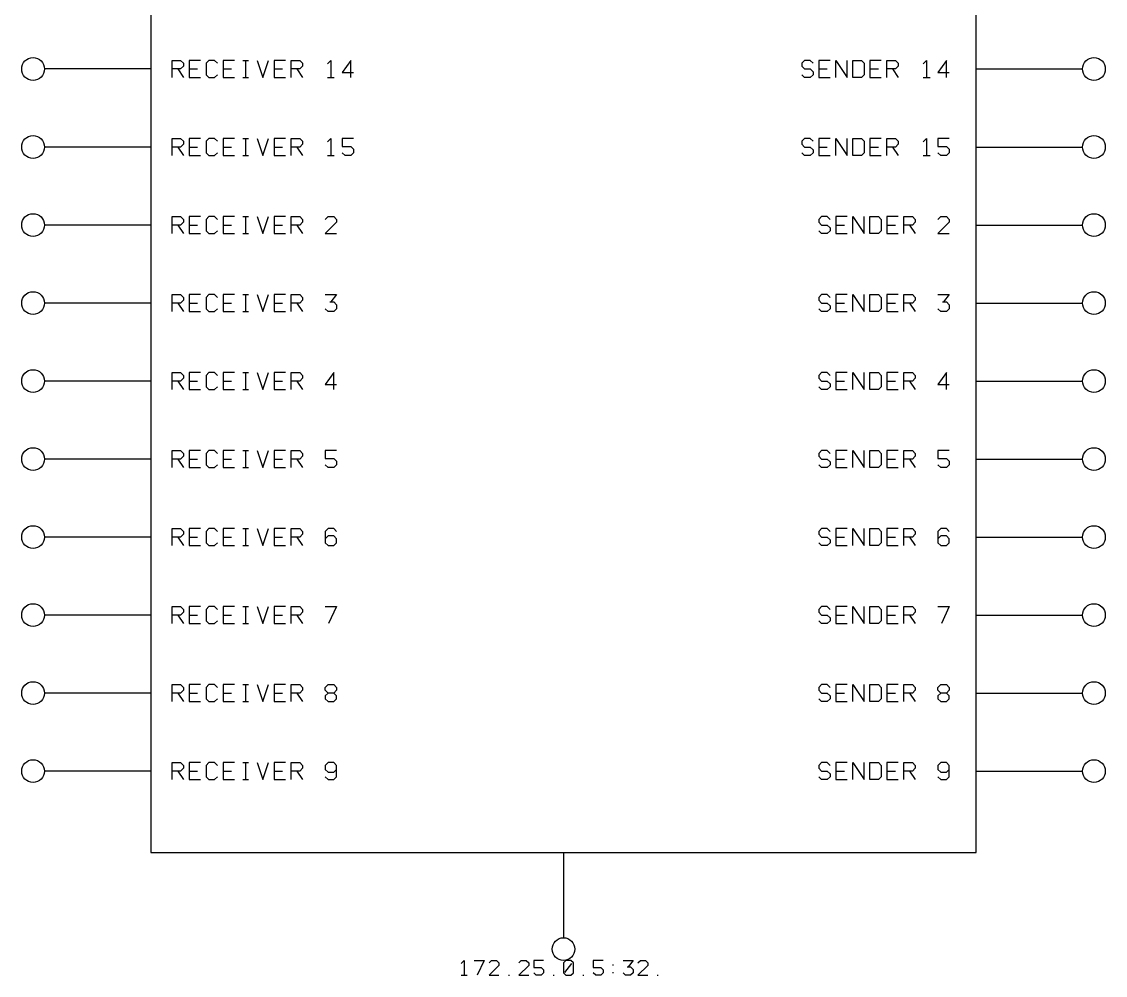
# Model space of a CAD drawing. Header units: millimetres. Extents: x 10 to 2534, y 10 to 1372.
# Drawn here: x 603.9 to 756.7, y 476.5 to 611 of the extents above; entities that cross this region are included whole.
import ezdxf

# ---------------------------------------------------------------- set-up
doc = ezdxf.new("R2010")
doc.units = ezdxf.units.MM
for name, color, linetype, lineweight in [('DEVICE', 7, 'CONTINUOUS', 25), ('LABEL', 8, 'CONTINUOUS', 25), ('POINT', 4, 'CONTINUOUS', 25), ('PORT_BUS', 5, 'CONTINUOUS', 25), ('PORT_IN', 3, 'CONTINUOUS', 25), ('PORT_OUT', 30, 'CONTINUOUS', 25)]:
    doc.layers.add(name, color=color, linetype=linetype, lineweight=lineweight)

msp = doc.modelspace()

# ---------------------------------------------------------------- linework, layer by layer
at = {"layer": 'DEVICE'}
msp.add_lwpolyline([(622.1, 493.8), (738.5, 493.8), (738.5, 687.8), (622.1, 687.8)], close=True, dxfattribs=at)
at = {"layer": 'LABEL'}
for points in [[(625.1, 603.1), (625.1, 605.5), (626.3, 605.5), (626.7, 605.1), (626.7, 604.7), (626.3, 604.3), (625.1, 604.3)], [(629.1, 605.5), (627.5, 605.5), (627.5, 603.1), (629.1, 603.1)], [(631.5, 605.1), (631.1, 605.5), (630.3, 605.5), (629.9, 605.1), (629.9, 603.5), (630.3, 603.1), (631.1, 603.1), (631.5, 603.5)], [(633.9, 605.5), (632.3, 605.5), (632.3, 603.1), (633.9, 603.1)], [(635.1, 605.5), (635.9, 605.5)], [(635.5, 603.1), (635.5, 605.5)], [(637.1, 605.5), (637.9, 603.1), (638.7, 605.5)], [(641.1, 605.5), (639.5, 605.5), (639.5, 603.1), (641.1, 603.1)], [(641.9, 603.1), (641.9, 605.5), (643.1, 605.5), (643.5, 605.1), (643.5, 604.7), (643.1, 604.3), (641.9, 604.3)], [(647.02, 605.02), (647.5, 605.5), (647.5, 603.1)], [(650.3, 603.1), (650.3, 605.5), (649.1, 603.82), (650.7, 603.82)], [(715.5, 605.1), (715.1, 605.5), (714.3, 605.5), (713.9, 605.1), (713.9, 604.7), (714.3, 604.3), (715.1, 604.3), (715.5, 603.9), (715.5, 603.5), (715.1, 603.1), (714.3, 603.1), (713.9, 603.5)], [(717.9, 605.5), (716.3, 605.5), (716.3, 603.1), (717.9, 603.1)], [(718.7, 603.1), (718.7, 605.5), (720.3, 603.1), (720.3, 605.5)], [(721.1, 603.1), (721.1, 605.5), (722.3, 605.5), (722.7, 605.1), (722.7, 603.5), (722.3, 603.1), (721.1, 603.1)], [(725.1, 605.5), (723.5, 605.5), (723.5, 603.1), (725.1, 603.1)], [(725.9, 603.1), (725.9, 605.5), (727.1, 605.5), (727.5, 605.1), (727.5, 604.7), (727.1, 604.3), (725.9, 604.3)], [(731.02, 605.02), (731.5, 605.5), (731.5, 603.1)], [(734.3, 603.1), (734.3, 605.5), (733.1, 603.82), (734.7, 603.82)], [(625.9, 604.3), (626.7, 603.1)], [(627.5, 604.3), (628.7, 604.3)], [(632.3, 604.3), (633.5, 604.3)], [(639.5, 604.3), (640.7, 604.3)], [(642.7, 604.3), (643.5, 603.1)], [(716.3, 604.3), (717.5, 604.3)], [(723.5, 604.3), (724.7, 604.3)], [(726.7, 604.3), (727.5, 603.1)], [(635.1, 603.1), (635.9, 603.1)], [(647.02, 603.1), (647.98, 603.1)], [(731.02, 603.1), (731.98, 603.1)], [(625.1, 592.1), (625.1, 594.5), (626.3, 594.5), (626.7, 594.1), (626.7, 593.7), (626.3, 593.3), (625.1, 593.3)], [(629.1, 594.5), (627.5, 594.5), (627.5, 592.1), (629.1, 592.1)], [(631.5, 594.1), (631.1, 594.5), (630.3, 594.5), (629.9, 594.1), (629.9, 592.5), (630.3, 592.1), (631.1, 592.1), (631.5, 592.5)], [(633.9, 594.5), (632.3, 594.5), (632.3, 592.1), (633.9, 592.1)], [(635.1, 594.5), (635.9, 594.5)], [(635.5, 592.1), (635.5, 594.5)], [(637.1, 594.5), (637.9, 592.1), (638.7, 594.5)], [(641.1, 594.5), (639.5, 594.5), (639.5, 592.1), (641.1, 592.1)], [(641.9, 592.1), (641.9, 594.5), (643.1, 594.5), (643.5, 594.1), (643.5, 593.7), (643.1, 593.3), (641.9, 593.3)], [(647.02, 594.02), (647.5, 594.5), (647.5, 592.1)], [(650.7, 594.5), (649.1, 594.5), (649.1, 593.38), (650.3, 593.38), (650.7, 592.98), (650.7, 592.5), (650.3, 592.1), (649.5, 592.1), (649.1, 592.5)], [(715.5, 594.1), (715.1, 594.5), (714.3, 594.5), (713.9, 594.1), (713.9, 593.7), (714.3, 593.3), (715.1, 593.3), (715.5, 592.9), (715.5, 592.5), (715.1, 592.1), (714.3, 592.1), (713.9, 592.5)], [(717.9, 594.5), (716.3, 594.5), (716.3, 592.1), (717.9, 592.1)], [(718.7, 592.1), (718.7, 594.5), (720.3, 592.1), (720.3, 594.5)], [(721.1, 592.1), (721.1, 594.5), (722.3, 594.5), (722.7, 594.1), (722.7, 592.5), (722.3, 592.1), (721.1, 592.1)], [(725.1, 594.5), (723.5, 594.5), (723.5, 592.1), (725.1, 592.1)], [(725.9, 592.1), (725.9, 594.5), (727.1, 594.5), (727.5, 594.1), (727.5, 593.7), (727.1, 593.3), (725.9, 593.3)], [(731.02, 594.02), (731.5, 594.5), (731.5, 592.1)], [(734.7, 594.5), (733.1, 594.5), (733.1, 593.38), (734.3, 593.38), (734.7, 592.98), (734.7, 592.5), (734.3, 592.1), (733.5, 592.1), (733.1, 592.5)], [(625.9, 593.3), (626.7, 592.1)], [(627.5, 593.3), (628.7, 593.3)], [(632.3, 593.3), (633.5, 593.3)], [(639.5, 593.3), (640.7, 593.3)], [(642.7, 593.3), (643.5, 592.1)], [(716.3, 593.3), (717.5, 593.3)], [(723.5, 593.3), (724.7, 593.3)], [(726.7, 593.3), (727.5, 592.1)], [(635.1, 592.1), (635.9, 592.1)], [(647.02, 592.1), (647.98, 592.1)], [(731.02, 592.1), (731.98, 592.1)], [(625.1, 581.1), (625.1, 583.5), (626.3, 583.5), (626.7, 583.1), (626.7, 582.7), (626.3, 582.3), (625.1, 582.3)], [(625.9, 582.3), (626.7, 581.1)], [(629.1, 583.5), (627.5, 583.5), (627.5, 581.1), (629.1, 581.1)], [(627.5, 582.3), (628.7, 582.3)], [(631.5, 583.1), (631.1, 583.5), (630.3, 583.5), (629.9, 583.1), (629.9, 581.5), (630.3, 581.1), (631.1, 581.1), (631.5, 581.5)], [(633.9, 583.5), (632.3, 583.5), (632.3, 581.1), (633.9, 581.1)], [(632.3, 582.3), (633.5, 582.3)], [(635.1, 583.5), (635.9, 583.5)], [(635.5, 581.1), (635.5, 583.5)], [(637.1, 583.5), (637.9, 581.1), (638.7, 583.5)], [(641.1, 583.5), (639.5, 583.5), (639.5, 581.1), (641.1, 581.1)], [(639.5, 582.3), (640.7, 582.3)], [(641.9, 581.1), (641.9, 583.5), (643.1, 583.5), (643.5, 583.1), (643.5, 582.7), (643.1, 582.3), (641.9, 582.3)], [(642.7, 582.3), (643.5, 581.1)], [(646.7, 583.1), (647.1, 583.5), (647.9, 583.5), (648.3, 583.1), (648.3, 582.7), (646.7, 581.1), (648.3, 581.1)], [(717.9, 583.1), (717.5, 583.5), (716.7, 583.5), (716.3, 583.1), (716.3, 582.7), (716.7, 582.3), (717.5, 582.3), (717.9, 581.9), (717.9, 581.5), (717.5, 581.1), (716.7, 581.1), (716.3, 581.5)], [(720.3, 583.5), (718.7, 583.5), (718.7, 581.1), (720.3, 581.1)], [(718.7, 582.3), (719.9, 582.3)], [(721.1, 581.1), (721.1, 583.5), (722.7, 581.1), (722.7, 583.5)], [(723.5, 581.1), (723.5, 583.5), (724.7, 583.5), (725.1, 583.1), (725.1, 581.5), (724.7, 581.1), (723.5, 581.1)], [(727.5, 583.5), (725.9, 583.5), (725.9, 581.1), (727.5, 581.1)], [(725.9, 582.3), (727.1, 582.3)], [(728.3, 581.1), (728.3, 583.5), (729.5, 583.5), (729.9, 583.1), (729.9, 582.7), (729.5, 582.3), (728.3, 582.3)], [(729.1, 582.3), (729.9, 581.1)], [(733.1, 583.1), (733.5, 583.5), (734.3, 583.5), (734.7, 583.1), (734.7, 582.7), (733.1, 581.1), (734.7, 581.1)], [(635.1, 581.1), (635.9, 581.1)], [(625.1, 570.1), (625.1, 572.5), (626.3, 572.5), (626.7, 572.1), (626.7, 571.7), (626.3, 571.3), (625.1, 571.3)], [(629.1, 572.5), (627.5, 572.5), (627.5, 570.1), (629.1, 570.1)], [(631.5, 572.1), (631.1, 572.5), (630.3, 572.5), (629.9, 572.1), (629.9, 570.5), (630.3, 570.1), (631.1, 570.1), (631.5, 570.5)], [(633.9, 572.5), (632.3, 572.5), (632.3, 570.1), (633.9, 570.1)], [(635.1, 572.5), (635.9, 572.5)], [(635.5, 570.1), (635.5, 572.5)], [(637.1, 572.5), (637.9, 570.1), (638.7, 572.5)], [(641.1, 572.5), (639.5, 572.5), (639.5, 570.1), (641.1, 570.1)], [(641.9, 570.1), (641.9, 572.5), (643.1, 572.5), (643.5, 572.1), (643.5, 571.7), (643.1, 571.3), (641.9, 571.3)], [(646.7, 572.5), (648.3, 572.5), (647.5, 571.46)], [(717.9, 572.1), (717.5, 572.5), (716.7, 572.5), (716.3, 572.1), (716.3, 571.7), (716.7, 571.3), (717.5, 571.3), (717.9, 570.9), (717.9, 570.5), (717.5, 570.1), (716.7, 570.1), (716.3, 570.5)], [(720.3, 572.5), (718.7, 572.5), (718.7, 570.1), (720.3, 570.1)], [(721.1, 570.1), (721.1, 572.5), (722.7, 570.1), (722.7, 572.5)], [(723.5, 570.1), (723.5, 572.5), (724.7, 572.5), (725.1, 572.1), (725.1, 570.5), (724.7, 570.1), (723.5, 570.1)], [(727.5, 572.5), (725.9, 572.5), (725.9, 570.1), (727.5, 570.1)], [(728.3, 570.1), (728.3, 572.5), (729.5, 572.5), (729.9, 572.1), (729.9, 571.7), (729.5, 571.3), (728.3, 571.3)], [(733.1, 572.5), (734.7, 572.5), (733.9, 571.46)], [(625.9, 571.3), (626.7, 570.1)], [(627.5, 571.3), (628.7, 571.3)], [(632.3, 571.3), (633.5, 571.3)], [(635.1, 570.1), (635.9, 570.1)], [(639.5, 571.3), (640.7, 571.3)], [(642.7, 571.3), (643.5, 570.1)], [(647.34, 571.46), (647.9, 571.46), (648.3, 571.06), (648.3, 570.5), (647.9, 570.1), (647.1, 570.1), (646.7, 570.5)], [(718.7, 571.3), (719.9, 571.3)], [(725.9, 571.3), (727.1, 571.3)], [(729.1, 571.3), (729.9, 570.1)], [(733.74, 571.46), (734.3, 571.46), (734.7, 571.06), (734.7, 570.5), (734.3, 570.1), (733.5, 570.1), (733.1, 570.5)], [(625.1, 559.1), (625.1, 561.5), (626.3, 561.5), (626.7, 561.1), (626.7, 560.7), (626.3, 560.3), (625.1, 560.3)], [(629.1, 561.5), (627.5, 561.5), (627.5, 559.1), (629.1, 559.1)], [(631.5, 561.1), (631.1, 561.5), (630.3, 561.5), (629.9, 561.1), (629.9, 559.5), (630.3, 559.1), (631.1, 559.1), (631.5, 559.5)], [(633.9, 561.5), (632.3, 561.5), (632.3, 559.1), (633.9, 559.1)], [(635.1, 561.5), (635.9, 561.5)], [(635.5, 559.1), (635.5, 561.5)], [(637.1, 561.5), (637.9, 559.1), (638.7, 561.5)], [(641.1, 561.5), (639.5, 561.5), (639.5, 559.1), (641.1, 559.1)], [(641.9, 559.1), (641.9, 561.5), (643.1, 561.5), (643.5, 561.1), (643.5, 560.7), (643.1, 560.3), (641.9, 560.3)], [(647.9, 559.1), (647.9, 561.5), (646.7, 559.82), (648.3, 559.82)], [(717.9, 561.1), (717.5, 561.5), (716.7, 561.5), (716.3, 561.1), (716.3, 560.7), (716.7, 560.3), (717.5, 560.3), (717.9, 559.9), (717.9, 559.5), (717.5, 559.1), (716.7, 559.1), (716.3, 559.5)], [(720.3, 561.5), (718.7, 561.5), (718.7, 559.1), (720.3, 559.1)], [(721.1, 559.1), (721.1, 561.5), (722.7, 559.1), (722.7, 561.5)], [(723.5, 559.1), (723.5, 561.5), (724.7, 561.5), (725.1, 561.1), (725.1, 559.5), (724.7, 559.1), (723.5, 559.1)], [(727.5, 561.5), (725.9, 561.5), (725.9, 559.1), (727.5, 559.1)], [(728.3, 559.1), (728.3, 561.5), (729.5, 561.5), (729.9, 561.1), (729.9, 560.7), (729.5, 560.3), (728.3, 560.3)], [(734.3, 559.1), (734.3, 561.5), (733.1, 559.82), (734.7, 559.82)], [(625.9, 560.3), (626.7, 559.1)], [(627.5, 560.3), (628.7, 560.3)], [(632.3, 560.3), (633.5, 560.3)], [(639.5, 560.3), (640.7, 560.3)], [(642.7, 560.3), (643.5, 559.1)], [(718.7, 560.3), (719.9, 560.3)], [(725.9, 560.3), (727.1, 560.3)], [(729.1, 560.3), (729.9, 559.1)], [(635.1, 559.1), (635.9, 559.1)], [(625.1, 548.1), (625.1, 550.5), (626.3, 550.5), (626.7, 550.1), (626.7, 549.7), (626.3, 549.3), (625.1, 549.3)], [(629.1, 550.5), (627.5, 550.5), (627.5, 548.1), (629.1, 548.1)], [(631.5, 550.1), (631.1, 550.5), (630.3, 550.5), (629.9, 550.1), (629.9, 548.5), (630.3, 548.1), (631.1, 548.1), (631.5, 548.5)], [(633.9, 550.5), (632.3, 550.5), (632.3, 548.1), (633.9, 548.1)], [(635.1, 550.5), (635.9, 550.5)], [(635.5, 548.1), (635.5, 550.5)], [(637.1, 550.5), (637.9, 548.1), (638.7, 550.5)], [(641.1, 550.5), (639.5, 550.5), (639.5, 548.1), (641.1, 548.1)], [(641.9, 548.1), (641.9, 550.5), (643.1, 550.5), (643.5, 550.1), (643.5, 549.7), (643.1, 549.3), (641.9, 549.3)], [(648.3, 550.5), (646.7, 550.5), (646.7, 549.38), (647.9, 549.38), (648.3, 548.98), (648.3, 548.5), (647.9, 548.1), (647.1, 548.1), (646.7, 548.5)], [(717.9, 550.1), (717.5, 550.5), (716.7, 550.5), (716.3, 550.1), (716.3, 549.7), (716.7, 549.3), (717.5, 549.3), (717.9, 548.9), (717.9, 548.5), (717.5, 548.1), (716.7, 548.1), (716.3, 548.5)], [(720.3, 550.5), (718.7, 550.5), (718.7, 548.1), (720.3, 548.1)], [(721.1, 548.1), (721.1, 550.5), (722.7, 548.1), (722.7, 550.5)], [(723.5, 548.1), (723.5, 550.5), (724.7, 550.5), (725.1, 550.1), (725.1, 548.5), (724.7, 548.1), (723.5, 548.1)], [(727.5, 550.5), (725.9, 550.5), (725.9, 548.1), (727.5, 548.1)], [(728.3, 548.1), (728.3, 550.5), (729.5, 550.5), (729.9, 550.1), (729.9, 549.7), (729.5, 549.3), (728.3, 549.3)], [(734.7, 550.5), (733.1, 550.5), (733.1, 549.38), (734.3, 549.38), (734.7, 548.98), (734.7, 548.5), (734.3, 548.1), (733.5, 548.1), (733.1, 548.5)], [(625.9, 549.3), (626.7, 548.1)], [(627.5, 549.3), (628.7, 549.3)], [(632.3, 549.3), (633.5, 549.3)], [(639.5, 549.3), (640.7, 549.3)], [(642.7, 549.3), (643.5, 548.1)], [(718.7, 549.3), (719.9, 549.3)], [(725.9, 549.3), (727.1, 549.3)], [(729.1, 549.3), (729.9, 548.1)], [(635.1, 548.1), (635.9, 548.1)], [(625.1, 537.1), (625.1, 539.5), (626.3, 539.5), (626.7, 539.1), (626.7, 538.7), (626.3, 538.3), (625.1, 538.3)], [(629.1, 539.5), (627.5, 539.5), (627.5, 537.1), (629.1, 537.1)], [(631.5, 539.1), (631.1, 539.5), (630.3, 539.5), (629.9, 539.1), (629.9, 537.5), (630.3, 537.1), (631.1, 537.1), (631.5, 537.5)], [(633.9, 539.5), (632.3, 539.5), (632.3, 537.1), (633.9, 537.1)], [(635.1, 539.5), (635.9, 539.5)], [(635.5, 537.1), (635.5, 539.5)], [(637.1, 539.5), (637.9, 537.1), (638.7, 539.5)], [(641.1, 539.5), (639.5, 539.5), (639.5, 537.1), (641.1, 537.1)], [(641.9, 537.1), (641.9, 539.5), (643.1, 539.5), (643.5, 539.1), (643.5, 538.7), (643.1, 538.3), (641.9, 538.3)], [(648.3, 539.1), (647.9, 539.5), (647.1, 539.5), (646.7, 539.1), (646.7, 537.5), (647.1, 537.1), (647.9, 537.1), (648.3, 537.5), (648.3, 538.06), (647.9, 538.46), (647.1, 538.46), (646.7, 538.06)], [(717.9, 539.1), (717.5, 539.5), (716.7, 539.5), (716.3, 539.1), (716.3, 538.7), (716.7, 538.3), (717.5, 538.3), (717.9, 537.9), (717.9, 537.5), (717.5, 537.1), (716.7, 537.1), (716.3, 537.5)], [(720.3, 539.5), (718.7, 539.5), (718.7, 537.1), (720.3, 537.1)], [(721.1, 537.1), (721.1, 539.5), (722.7, 537.1), (722.7, 539.5)], [(723.5, 537.1), (723.5, 539.5), (724.7, 539.5), (725.1, 539.1), (725.1, 537.5), (724.7, 537.1), (723.5, 537.1)], [(727.5, 539.5), (725.9, 539.5), (725.9, 537.1), (727.5, 537.1)], [(728.3, 537.1), (728.3, 539.5), (729.5, 539.5), (729.9, 539.1), (729.9, 538.7), (729.5, 538.3), (728.3, 538.3)], [(734.7, 539.1), (734.3, 539.5), (733.5, 539.5), (733.1, 539.1), (733.1, 537.5), (733.5, 537.1), (734.3, 537.1), (734.7, 537.5), (734.7, 538.06), (734.3, 538.46), (733.5, 538.46), (733.1, 538.06)], [(625.9, 538.3), (626.7, 537.1)], [(627.5, 538.3), (628.7, 538.3)], [(632.3, 538.3), (633.5, 538.3)], [(639.5, 538.3), (640.7, 538.3)], [(642.7, 538.3), (643.5, 537.1)], [(718.7, 538.3), (719.9, 538.3)], [(725.9, 538.3), (727.1, 538.3)], [(729.1, 538.3), (729.9, 537.1)], [(635.1, 537.1), (635.9, 537.1)], [(625.1, 526.1), (625.1, 528.5), (626.3, 528.5), (626.7, 528.1), (626.7, 527.7), (626.3, 527.3), (625.1, 527.3)], [(625.9, 527.3), (626.7, 526.1)], [(629.1, 528.5), (627.5, 528.5), (627.5, 526.1), (629.1, 526.1)], [(627.5, 527.3), (628.7, 527.3)], [(631.5, 528.1), (631.1, 528.5), (630.3, 528.5), (629.9, 528.1), (629.9, 526.5), (630.3, 526.1), (631.1, 526.1), (631.5, 526.5)], [(633.9, 528.5), (632.3, 528.5), (632.3, 526.1), (633.9, 526.1)], [(632.3, 527.3), (633.5, 527.3)], [(635.1, 528.5), (635.9, 528.5)], [(635.5, 526.1), (635.5, 528.5)], [(637.1, 528.5), (637.9, 526.1), (638.7, 528.5)], [(641.1, 528.5), (639.5, 528.5), (639.5, 526.1), (641.1, 526.1)], [(639.5, 527.3), (640.7, 527.3)], [(641.9, 526.1), (641.9, 528.5), (643.1, 528.5), (643.5, 528.1), (643.5, 527.7), (643.1, 527.3), (641.9, 527.3)], [(642.7, 527.3), (643.5, 526.1)], [(646.7, 528.5), (648.3, 528.5), (647.18, 526.1)], [(717.9, 528.1), (717.5, 528.5), (716.7, 528.5), (716.3, 528.1), (716.3, 527.7), (716.7, 527.3), (717.5, 527.3), (717.9, 526.9), (717.9, 526.5), (717.5, 526.1), (716.7, 526.1), (716.3, 526.5)], [(720.3, 528.5), (718.7, 528.5), (718.7, 526.1), (720.3, 526.1)], [(718.7, 527.3), (719.9, 527.3)], [(721.1, 526.1), (721.1, 528.5), (722.7, 526.1), (722.7, 528.5)], [(723.5, 526.1), (723.5, 528.5), (724.7, 528.5), (725.1, 528.1), (725.1, 526.5), (724.7, 526.1), (723.5, 526.1)], [(727.5, 528.5), (725.9, 528.5), (725.9, 526.1), (727.5, 526.1)], [(725.9, 527.3), (727.1, 527.3)], [(728.3, 526.1), (728.3, 528.5), (729.5, 528.5), (729.9, 528.1), (729.9, 527.7), (729.5, 527.3), (728.3, 527.3)], [(729.1, 527.3), (729.9, 526.1)], [(733.1, 528.5), (734.7, 528.5), (733.58, 526.1)], [(635.1, 526.1), (635.9, 526.1)], [(625.1, 515.1), (625.1, 517.5), (626.3, 517.5), (626.7, 517.1), (626.7, 516.7), (626.3, 516.3), (625.1, 516.3)], [(629.1, 517.5), (627.5, 517.5), (627.5, 515.1), (629.1, 515.1)], [(631.5, 517.1), (631.1, 517.5), (630.3, 517.5), (629.9, 517.1), (629.9, 515.5), (630.3, 515.1), (631.1, 515.1), (631.5, 515.5)], [(633.9, 517.5), (632.3, 517.5), (632.3, 515.1), (633.9, 515.1)], [(635.1, 517.5), (635.9, 517.5)], [(635.5, 515.1), (635.5, 517.5)], [(637.1, 517.5), (637.9, 515.1), (638.7, 517.5)], [(641.1, 517.5), (639.5, 517.5), (639.5, 515.1), (641.1, 515.1)], [(641.9, 515.1), (641.9, 517.5), (643.1, 517.5), (643.5, 517.1), (643.5, 516.7), (643.1, 516.3), (641.9, 516.3)], [(647.1, 516.3), (646.7, 516.7), (646.7, 517.1), (647.1, 517.5), (647.9, 517.5), (648.3, 517.1), (648.3, 516.7), (647.9, 516.3), (647.1, 516.3), (646.7, 515.9), (646.7, 515.5), (647.1, 515.1), (647.9, 515.1), (648.3, 515.5), (648.3, 515.9), (647.9, 516.3)], [(717.9, 517.1), (717.5, 517.5), (716.7, 517.5), (716.3, 517.1), (716.3, 516.7), (716.7, 516.3), (717.5, 516.3), (717.9, 515.9), (717.9, 515.5), (717.5, 515.1), (716.7, 515.1), (716.3, 515.5)], [(720.3, 517.5), (718.7, 517.5), (718.7, 515.1), (720.3, 515.1)], [(721.1, 515.1), (721.1, 517.5), (722.7, 515.1), (722.7, 517.5)], [(723.5, 515.1), (723.5, 517.5), (724.7, 517.5), (725.1, 517.1), (725.1, 515.5), (724.7, 515.1), (723.5, 515.1)], [(727.5, 517.5), (725.9, 517.5), (725.9, 515.1), (727.5, 515.1)], [(728.3, 515.1), (728.3, 517.5), (729.5, 517.5), (729.9, 517.1), (729.9, 516.7), (729.5, 516.3), (728.3, 516.3)], [(733.5, 516.3), (733.1, 516.7), (733.1, 517.1), (733.5, 517.5), (734.3, 517.5), (734.7, 517.1), (734.7, 516.7), (734.3, 516.3), (733.5, 516.3), (733.1, 515.9), (733.1, 515.5), (733.5, 515.1), (734.3, 515.1), (734.7, 515.5), (734.7, 515.9), (734.3, 516.3)], [(625.9, 516.3), (626.7, 515.1)], [(627.5, 516.3), (628.7, 516.3)], [(632.3, 516.3), (633.5, 516.3)], [(635.1, 515.1), (635.9, 515.1)], [(639.5, 516.3), (640.7, 516.3)], [(642.7, 516.3), (643.5, 515.1)], [(718.7, 516.3), (719.9, 516.3)], [(725.9, 516.3), (727.1, 516.3)], [(729.1, 516.3), (729.9, 515.1)], [(625.1, 504.1), (625.1, 506.5), (626.3, 506.5), (626.7, 506.1), (626.7, 505.7), (626.3, 505.3), (625.1, 505.3)], [(629.1, 506.5), (627.5, 506.5), (627.5, 504.1), (629.1, 504.1)], [(631.5, 506.1), (631.1, 506.5), (630.3, 506.5), (629.9, 506.1), (629.9, 504.5), (630.3, 504.1), (631.1, 504.1), (631.5, 504.5)], [(633.9, 506.5), (632.3, 506.5), (632.3, 504.1), (633.9, 504.1)], [(635.1, 506.5), (635.9, 506.5)], [(635.5, 504.1), (635.5, 506.5)], [(637.1, 506.5), (637.9, 504.1), (638.7, 506.5)], [(641.1, 506.5), (639.5, 506.5), (639.5, 504.1), (641.1, 504.1)], [(641.9, 504.1), (641.9, 506.5), (643.1, 506.5), (643.5, 506.1), (643.5, 505.7), (643.1, 505.3), (641.9, 505.3)], [(646.7, 504.5), (647.1, 504.1), (647.9, 504.1), (648.3, 504.5), (648.3, 506.1), (647.9, 506.5), (647.1, 506.5), (646.7, 506.1), (646.7, 505.54), (647.1, 505.14), (647.9, 505.14), (648.3, 505.54)], [(717.9, 506.1), (717.5, 506.5), (716.7, 506.5), (716.3, 506.1), (716.3, 505.7), (716.7, 505.3), (717.5, 505.3), (717.9, 504.9), (717.9, 504.5), (717.5, 504.1), (716.7, 504.1), (716.3, 504.5)], [(720.3, 506.5), (718.7, 506.5), (718.7, 504.1), (720.3, 504.1)], [(721.1, 504.1), (721.1, 506.5), (722.7, 504.1), (722.7, 506.5)], [(723.5, 504.1), (723.5, 506.5), (724.7, 506.5), (725.1, 506.1), (725.1, 504.5), (724.7, 504.1), (723.5, 504.1)], [(727.5, 506.5), (725.9, 506.5), (725.9, 504.1), (727.5, 504.1)], [(728.3, 504.1), (728.3, 506.5), (729.5, 506.5), (729.9, 506.1), (729.9, 505.7), (729.5, 505.3), (728.3, 505.3)], [(733.1, 504.5), (733.5, 504.1), (734.3, 504.1), (734.7, 504.5), (734.7, 506.1), (734.3, 506.5), (733.5, 506.5), (733.1, 506.1), (733.1, 505.54), (733.5, 505.14), (734.3, 505.14), (734.7, 505.54)], [(625.9, 505.3), (626.7, 504.1)], [(627.5, 505.3), (628.7, 505.3)], [(632.3, 505.3), (633.5, 505.3)], [(639.5, 505.3), (640.7, 505.3)], [(642.7, 505.3), (643.5, 504.1)], [(718.7, 505.3), (719.9, 505.3)], [(725.9, 505.3), (727.1, 505.3)], [(729.1, 505.3), (729.9, 504.1)], [(635.1, 504.1), (635.9, 504.1)], [(665.88, 478.18), (666.3, 478.6), (666.3, 476.5)], [(667.7, 478.6), (669.1, 478.6), (668.12, 476.5)], [(669.8, 478.25), (670.15, 478.6), (670.85, 478.6), (671.2, 478.25), (671.2, 477.9), (669.8, 476.5), (671.2, 476.5)], [(674, 478.25), (674.35, 478.6), (675.05, 478.6), (675.4, 478.25), (675.4, 477.9), (674, 476.5), (675.4, 476.5)], [(677.5, 478.6), (676.1, 478.6), (676.1, 477.62), (677.15, 477.62), (677.5, 477.27), (677.5, 476.85), (677.15, 476.5), (676.45, 476.5), (676.1, 476.85)], [(680.65, 476.5), (681.35, 476.5), (681.7, 476.85), (681.7, 478.25), (681.35, 478.6), (680.65, 478.6), (680.3, 478.25), (680.3, 476.85), (680.65, 476.5)], [(685.9, 478.6), (684.5, 478.6), (684.5, 477.62), (685.55, 477.62), (685.9, 477.27), (685.9, 476.85), (685.55, 476.5), (684.85, 476.5), (684.5, 476.85)], [(688.7, 478.6), (690.1, 478.6), (689.4, 477.69)], [(690.8, 478.25), (691.15, 478.6), (691.85, 478.6), (692.2, 478.25), (692.2, 477.9), (690.8, 476.5), (692.2, 476.5)], [(680.51, 476.92), (681.49, 478.18)], [(687.23, 477.97), (687.37, 477.97)], [(687.23, 476.92), (687.37, 476.92)], [(689.26, 477.69), (689.75, 477.69), (690.1, 477.34), (690.1, 476.85), (689.75, 476.5), (689.05, 476.5), (688.7, 476.85)], [(665.88, 476.5), (666.72, 476.5)], [(672.53, 476.5), (672.67, 476.5)], [(678.83, 476.5), (678.97, 476.5)], [(683.03, 476.5), (683.17, 476.5)], [(693.53, 476.5), (693.67, 476.5)]]:
    msp.add_lwpolyline(points, dxfattribs=at)
at = {"layer": 'POINT'}
for centre in [(605.5, 604.3), (755.1, 604.3), (605.5, 593.3), (755.1, 593.3), (605.5, 582.3), (755.1, 582.3), (605.5, 571.3), (755.1, 571.3), (605.5, 560.3), (755.1, 560.3), (605.5, 549.3), (755.1, 549.3), (605.5, 538.3), (755.1, 538.3), (605.5, 527.3), (755.1, 527.3), (605.5, 516.3), (755.1, 516.3), (605.5, 505.3), (755.1, 505.3), (680.3, 480.2)]:
    msp.add_circle(centre, 1.6, dxfattribs=at)
at = {"layer": 'PORT_BUS'}
msp.add_line((680.3, 493.8), (680.3, 481.8), dxfattribs=at)
at = {"layer": 'PORT_IN'}
for p, q in [((622.1, 604.3), (607.1, 604.3)), ((622.1, 593.3), (607.1, 593.3)), ((622.1, 582.3), (607.1, 582.3)), ((622.1, 571.3), (607.1, 571.3)), ((622.1, 560.3), (607.1, 560.3)), ((622.1, 549.3), (607.1, 549.3)), ((622.1, 538.3), (607.1, 538.3)), ((622.1, 527.3), (607.1, 527.3)), ((622.1, 516.3), (607.1, 516.3)), ((622.1, 505.3), (607.1, 505.3))]:
    msp.add_line(p, q, dxfattribs=at)
at = {"layer": 'PORT_OUT'}
for p, q in [((738.5, 604.3), (753.5, 604.3)), ((738.5, 593.3), (753.5, 593.3)), ((738.5, 582.3), (753.5, 582.3)), ((738.5, 571.3), (753.5, 571.3)), ((738.5, 560.3), (753.5, 560.3)), ((738.5, 549.3), (753.5, 549.3)), ((738.5, 538.3), (753.5, 538.3)), ((738.5, 527.3), (753.5, 527.3)), ((738.5, 516.3), (753.5, 516.3)), ((738.5, 505.3), (753.5, 505.3))]:
    msp.add_line(p, q, dxfattribs=at)

doc.saveas('drawing.dxf')
